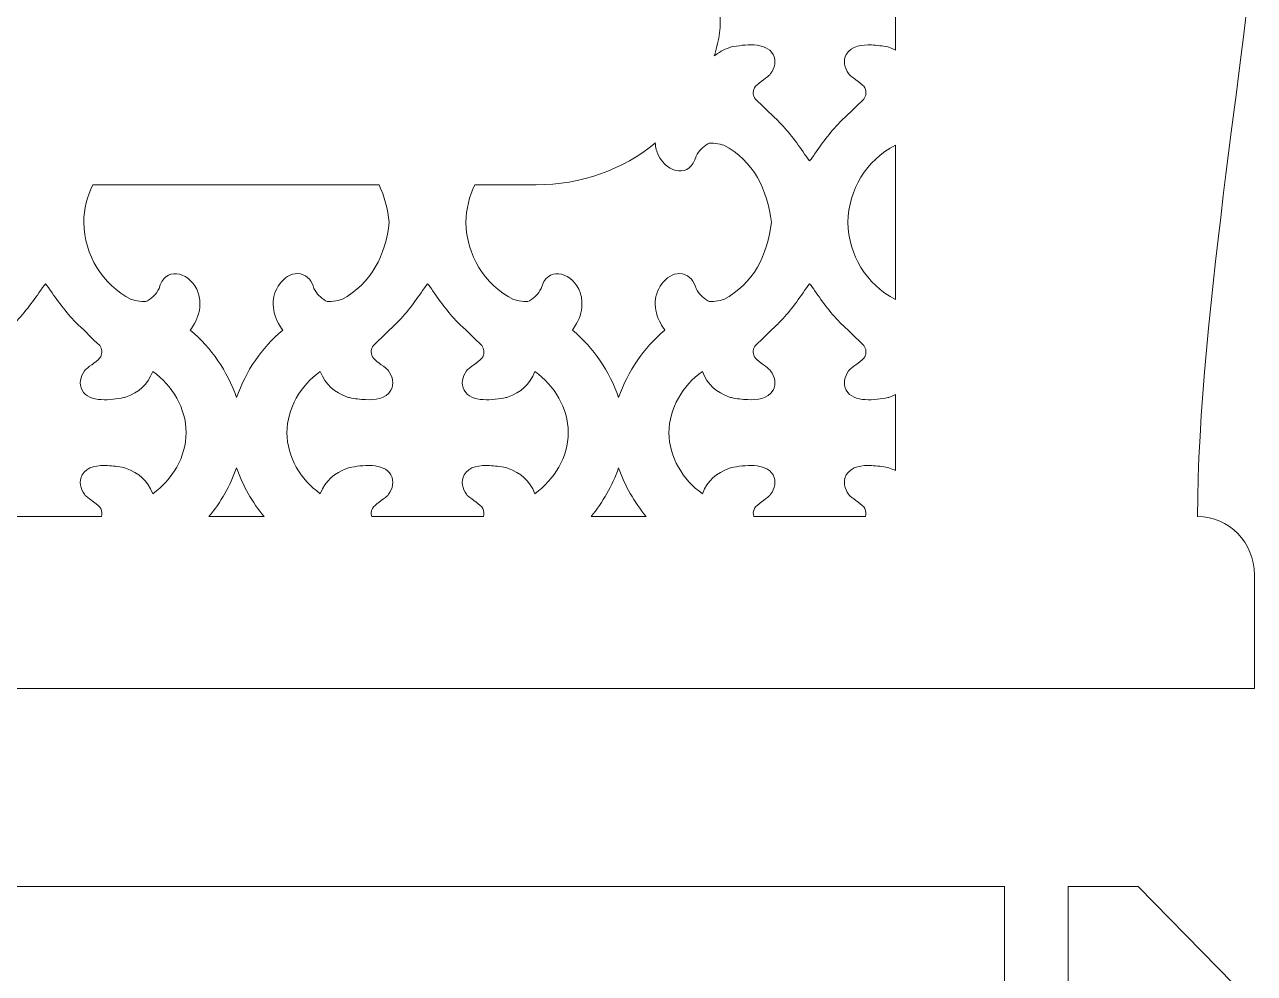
# Model space of a CAD drawing. Header units: centimetres. Extents: x -44 to 44, y -59 to 59.
# Drawn here: x -25.96 to -14.37, y -5.23 to 3.71 of the extents above; entities that cross this region are included whole.
import ezdxf

# ---------------------------------------------------------------- set-up
doc = ezdxf.new("R2010")
doc.units = ezdxf.units.CM
doc.header["$MEASUREMENT"] = 0
doc.layers.add('layer 1', color=7, linetype='Continuous')

msp = doc.modelspace()

# ---------------------------------------------------------------- linework, layer by layer
at = {"layer": 'layer 1', "color": 250, "lineweight": 9}
for points, knots in [([(-16.07741, -2.53976), (-16.07741, -2.53976), (-15.43116, -2.54016), (-15.43116, -2.54016), (-15.43116, -2.54016), (-15.43116, -2.54016), (-14.90263, -2.54016), (-14.90263, -2.54016), (-14.90263, -2.54016), (-14.90263, -2.54016), (-14.36691, -2.54016), (-14.36691, -2.54016), (-14.36691, -2.54016), (-14.36691, -2.54016), (-14.36691, -1.46874), (-14.36691, -1.46874), (-14.36691, -1.46874), (-14.36691, -1.16604), (-14.60676, -0.92066), (-14.90263, -0.92066), (-14.90263, -0.92066), (-14.90263, 0.97356), (-14.36691, 3.91299), (-14.36691, 4.70419), (-14.36691, 4.70419), (-14.36691, 4.70419), (-14.36691, 6.28689), (-14.36691, 6.28689), (-14.36691, 6.28689), (-14.36691, 7.07809), (-14.90263, 10.01751), (-14.90263, 11.91174), (-14.90263, 11.91174), (-14.60676, 11.91174), (-14.36691, 12.15711), (-14.36691, 12.45981), (-14.36691, 12.45981), (-14.36691, 12.45981), (-14.36691, 13.53124), (-14.36691, 13.53124), (-14.36691, 13.53124), (-14.36691, 13.53124), (-15.41638, 14.60269), (-15.41638, 14.60269), (-15.41638, 14.60269), (-15.41638, 14.60269), (-16.07741, 14.60269), (-16.07741, 14.60269), (-16.07741, 14.60269), (-16.07741, 14.60269), (-16.07741, 6.41696), (-16.07741, 6.41696), (-16.07741, 6.41696), (-16.07741, 6.41696), (-16.67741, 6.41696), (-16.67741, 6.41696), (-16.67741, 6.41696), (-16.67741, 6.41696), (-16.67741, 14.60269), (-16.67741, 14.60269), (-16.67741, 14.60269), (-16.67741, 14.60269), (-42.04883, 14.60269), (-42.04883, 14.60269), (-42.04883, 14.60269), (-42.04883, 14.60269), (-42.04883, 6.41696), (-42.04883, 6.41696), (-42.04883, 6.41696), (-42.04883, 6.41696), (-42.64883, 6.41696), (-42.64883, 6.41696), (-42.64883, 6.41696), (-42.64883, 6.41696), (-42.64883, 14.60269), (-42.64883, 14.60269), (-42.64883, 14.60269), (-42.64883, 14.60269), (-43.30986, 14.60269), (-43.30986, 14.60269), (-43.30986, 14.60269), (-43.30986, 14.60269), (-44.35933, 13.53124), (-44.35933, 13.53124), (-44.35933, 13.53124), (-44.35933, 13.53124), (-44.35933, 12.45981), (-44.35933, 12.45981), (-44.35933, 12.45981), (-44.35933, 12.15711), (-44.11948, 11.91174), (-43.82361, 11.91174), (-43.82361, 11.91174), (-43.82361, 10.01751), (-44.35933, 7.07809), (-44.35933, 6.28689), (-44.35933, 6.28689), (-44.35933, 6.28689), (-44.35933, 4.70419), (-44.35933, 4.70419), (-44.35933, 4.70419), (-44.35933, 3.91299), (-43.82361, 0.97356), (-43.82361, -0.92066), (-43.82361, -0.92066), (-44.11948, -0.92066), (-44.35933, -1.16604), (-44.35933, -1.46874), (-44.35933, -1.46874), (-44.35933, -1.46874), (-44.35933, -2.54016), (-44.35933, -2.54016), (-44.35933, -2.54016), (-44.35933, -2.54016), (-43.82361, -2.54016), (-43.82361, -2.54016), (-43.82361, -2.54016), (-43.82361, -2.54016), (-43.29508, -2.54016), (-43.29508, -2.54016), (-43.29508, -2.54016), (-43.29508, -2.54016), (-42.64883, -2.53976), (-42.64883, -2.53976), (-42.64883, -2.53976), (-42.64883, -2.53976), (-16.07741, -2.53976), (-16.07741, -2.53976)], [0, 0, 0, 0, 0.03030303, 0.03030303, 0.03030303, 0.03030303, 0.06060606, 0.06060606, 0.06060606, 0.06060606, 0.09090909, 0.09090909, 0.09090909, 0.09090909, 0.12121212, 0.12121212, 0.12121212, 0.12121212, 0.15151515, 0.15151515, 0.15151515, 0.15151515, 0.18181818, 0.18181818, 0.18181818, 0.18181818, 0.21212121, 0.21212121, 0.21212121, 0.21212121, 0.24242424, 0.24242424, 0.24242424, 0.24242424, 0.27272727, 0.27272727, 0.27272727, 0.27272727, 0.3030303, 0.3030303, 0.3030303, 0.3030303, 0.33333333, 0.33333333, 0.33333333, 0.33333333, 0.36363636, 0.36363636, 0.36363636, 0.36363636, 0.39393939, 0.39393939, 0.39393939, 0.39393939, 0.42424242, 0.42424242, 0.42424242, 0.42424242, 0.45454545, 0.45454545, 0.45454545, 0.45454545, 0.48484848, 0.48484848, 0.48484848, 0.48484848, 0.51515152, 0.51515152, 0.51515152, 0.51515152, 0.54545455, 0.54545455, 0.54545455, 0.54545455, 0.57575758, 0.57575758, 0.57575758, 0.57575758, 0.60606061, 0.60606061, 0.60606061, 0.60606061, 0.63636364, 0.63636364, 0.63636364, 0.63636364, 0.66666667, 0.66666667, 0.66666667, 0.66666667, 0.6969697, 0.6969697, 0.6969697, 0.6969697, 0.72727273, 0.72727273, 0.72727273, 0.72727273, 0.75757576, 0.75757576, 0.75757576, 0.75757576, 0.78787879, 0.78787879, 0.78787879, 0.78787879, 0.81818182, 0.81818182, 0.81818182, 0.81818182, 0.84848485, 0.84848485, 0.84848485, 0.84848485, 0.87878788, 0.87878788, 0.87878788, 0.87878788, 0.90909091, 0.90909091, 0.90909091, 0.90909091, 0.93939394, 0.93939394, 0.93939394, 0.93939394, 1, 1, 1, 1]), ([(-19.56936, 4.40713), (-19.52049, 4.28119), (-19.43942, 4.21485), (-19.31353, 4.16758), (-19.31353, 4.16758), (-19.31353, 4.16758), (-19.30504, 4.16441), (-19.30504, 4.16441), (-19.30504, 4.16441), (-19.30504, 4.16441), (-19.29615, 4.16267), (-19.29615, 4.16267), (-19.29615, 4.16267), (-19.24633, 4.15307), (-19.19366, 4.1463), (-19.14306, 4.14399), (-19.14306, 4.14399), (-19.05791, 4.14011), (-18.95091, 4.14819), (-18.9045, 4.23236), (-18.9045, 4.23236), (-18.87064, 4.29379), (-18.88899, 4.35992), (-18.92659, 4.41416), (-18.92659, 4.41416), (-18.92659, 4.41416), (-18.93354, 4.42419), (-18.93354, 4.42419), (-18.93354, 4.42419), (-18.93354, 4.42419), (-18.94256, 4.43239), (-18.94256, 4.43239), (-18.94256, 4.43239), (-18.97614, 4.46293), (-19.05941, 4.51059), (-19.07964, 4.54802), (-19.07964, 4.54802), (-19.09646, 4.58837), (-19.09367, 4.61974), (-19.07004, 4.65506), (-19.07004, 4.65506), (-19.00069, 4.71752), (-18.93784, 4.78575), (-18.86801, 4.84755), (-18.86801, 4.84755), (-18.86801, 4.84755), (-18.86561, 4.84967), (-18.86561, 4.84967), (-18.86561, 4.84967), (-18.86561, 4.84967), (-18.86334, 4.85194), (-18.86334, 4.85194), (-18.86334, 4.85194), (-18.76442, 4.95064), (-18.68524, 5.05704), (-18.60636, 5.17164), (-18.60636, 5.17164), (-18.59796, 5.18381), (-18.57679, 5.2149), (-18.55922, 5.2356), (-18.55922, 5.2356), (-18.54167, 5.2149), (-18.5205, 5.18383), (-18.51212, 5.17164), (-18.51212, 5.17164), (-18.43322, 5.05704), (-18.35402, 4.95064), (-18.25513, 4.85194), (-18.25513, 4.85194), (-18.25513, 4.85194), (-18.25286, 4.84967), (-18.25286, 4.84967), (-18.25286, 4.84967), (-18.25286, 4.84967), (-18.25044, 4.84753), (-18.25044, 4.84753), (-18.25044, 4.84753), (-18.1806, 4.78575), (-18.11777, 4.71752), (-18.04843, 4.65508), (-18.04843, 4.65508), (-18.02481, 4.61976), (-18.02199, 4.58837), (-18.03881, 4.54802), (-18.03881, 4.54802), (-18.05904, 4.51061), (-18.14233, 4.46293), (-18.17591, 4.43241), (-18.17591, 4.43241), (-18.17591, 4.43241), (-18.18495, 4.42421), (-18.18495, 4.42421), (-18.18495, 4.42421), (-18.18495, 4.42421), (-18.19189, 4.41416), (-18.19189, 4.41416), (-18.19189, 4.41416), (-18.2295, 4.35992), (-18.24784, 4.29379), (-18.21399, 4.23238), (-18.21399, 4.23238), (-18.14719, 4.1112), (-17.93616, 4.14071), (-17.82231, 4.16269), (-17.82231, 4.16269), (-17.82231, 4.16269), (-17.81342, 4.16441), (-17.81342, 4.16441), (-17.81342, 4.16441), (-17.81342, 4.16441), (-17.80496, 4.16758), (-17.80496, 4.16758), (-17.80496, 4.16758), (-17.78516, 4.17501), (-17.76647, 4.18292), (-17.74884, 4.19145), (-17.74884, 4.19145), (-17.74884, 4.19145), (-17.74884, 3.47499), (-17.74884, 3.47499), (-17.74884, 3.47499), (-17.76647, 3.48351), (-17.78514, 3.49142), (-17.80494, 3.49886), (-17.80494, 3.49886), (-17.80494, 3.49886), (-17.81344, 3.50205), (-17.81344, 3.50205), (-17.81344, 3.50205), (-17.81344, 3.50205), (-17.82236, 3.50376), (-17.82236, 3.50376), (-17.82236, 3.50376), (-17.87218, 3.51334), (-17.92483, 3.52014), (-17.97542, 3.52243), (-17.97542, 3.52243), (-18.06058, 3.52631), (-18.16759, 3.51823), (-18.21399, 3.43404), (-18.21399, 3.43404), (-18.24784, 3.37262), (-18.2295, 3.30649), (-18.19189, 3.25226), (-18.19189, 3.25226), (-18.19189, 3.25226), (-18.18495, 3.24221), (-18.18495, 3.24221), (-18.18495, 3.24221), (-18.18495, 3.24221), (-18.17591, 3.234), (-18.17591, 3.234), (-18.17591, 3.234), (-18.14231, 3.20346), (-18.05904, 3.15585), (-18.03883, 3.11841), (-18.03883, 3.11841), (-18.02199, 3.07806), (-18.02479, 3.04665), (-18.04843, 3.01134), (-18.04843, 3.01134), (-18.11777, 2.94889), (-18.1806, 2.88066), (-18.25044, 2.81889), (-18.25044, 2.81889), (-18.25044, 2.81889), (-18.25286, 2.81674), (-18.25286, 2.81674), (-18.25286, 2.81674), (-18.25286, 2.81674), (-18.25513, 2.81447), (-18.25513, 2.81447), (-18.25513, 2.81447), (-18.35402, 2.71577), (-18.43322, 2.60938), (-18.51212, 2.49478), (-18.51212, 2.49478), (-18.5205, 2.48259), (-18.54167, 2.45151), (-18.55922, 2.43081), (-18.55922, 2.43081), (-18.57679, 2.45151), (-18.59796, 2.48261), (-18.60636, 2.49478), (-18.60636, 2.49478), (-18.68526, 2.60938), (-18.76442, 2.71577), (-18.86334, 2.81447), (-18.86334, 2.81447), (-18.86334, 2.81447), (-18.86561, 2.81674), (-18.86561, 2.81674), (-18.86561, 2.81674), (-18.86561, 2.81674), (-18.86801, 2.81886), (-18.86801, 2.81886), (-18.86801, 2.81886), (-18.93784, 2.88066), (-19.00069, 2.94889), (-19.07004, 3.01136), (-19.07004, 3.01136), (-19.09367, 3.04667), (-19.09646, 3.07804), (-19.07961, 3.11841), (-19.07961, 3.11841), (-19.05941, 3.15585), (-18.97616, 3.20346), (-18.94258, 3.234), (-18.94258, 3.234), (-18.94258, 3.234), (-18.93354, 3.24221), (-18.93354, 3.24221), (-18.93354, 3.24221), (-18.93354, 3.24221), (-18.92659, 3.25226), (-18.92659, 3.25226), (-18.92659, 3.25226), (-18.88899, 3.30649), (-18.87064, 3.37262), (-18.9045, 3.43406), (-18.9045, 3.43406), (-18.97131, 3.55526), (-19.18226, 3.52564), (-19.29609, 3.50376), (-19.29609, 3.50376), (-19.29609, 3.50376), (-19.30502, 3.50205), (-19.30502, 3.50205), (-19.30502, 3.50205), (-19.30502, 3.50205), (-19.31355, 3.49886), (-19.31355, 3.49886), (-19.31355, 3.49886), (-19.37074, 3.47736), (-19.41872, 3.45193), (-19.45858, 3.41878), (-19.45858, 3.41878), (-19.45858, 3.41878), (-19.45408, 3.43254), (-19.45408, 3.43254), (-19.45408, 3.43254), (-19.36701, 3.70684), (-19.3872, 3.97303), (-19.51464, 4.23107), (-19.51464, 4.23107), (-19.53236, 4.26696), (-19.55177, 4.3047), (-19.56936, 4.34267), (-19.56936, 4.34267), (-19.56936, 4.34267), (-19.56936, 4.40713), (-19.56936, 4.40713)], [0, 0, 0, 0, 0.015625, 0.015625, 0.015625, 0.015625, 0.03125, 0.03125, 0.03125, 0.03125, 0.046875, 0.046875, 0.046875, 0.046875, 0.0625, 0.0625, 0.0625, 0.0625, 0.078125, 0.078125, 0.078125, 0.078125, 0.09375, 0.09375, 0.09375, 0.09375, 0.109375, 0.109375, 0.109375, 0.109375, 0.125, 0.125, 0.125, 0.125, 0.140625, 0.140625, 0.140625, 0.140625, 0.15625, 0.15625, 0.15625, 0.15625, 0.171875, 0.171875, 0.171875, 0.171875, 0.1875, 0.1875, 0.1875, 0.1875, 0.203125, 0.203125, 0.203125, 0.203125, 0.21875, 0.21875, 0.21875, 0.21875, 0.234375, 0.234375, 0.234375, 0.234375, 0.25, 0.25, 0.25, 0.25, 0.265625, 0.265625, 0.265625, 0.265625, 0.28125, 0.28125, 0.28125, 0.28125, 0.296875, 0.296875, 0.296875, 0.296875, 0.3125, 0.3125, 0.3125, 0.3125, 0.328125, 0.328125, 0.328125, 0.328125, 0.34375, 0.34375, 0.34375, 0.34375, 0.359375, 0.359375, 0.359375, 0.359375, 0.375, 0.375, 0.375, 0.375, 0.390625, 0.390625, 0.390625, 0.390625, 0.40625, 0.40625, 0.40625, 0.40625, 0.421875, 0.421875, 0.421875, 0.421875, 0.4375, 0.4375, 0.4375, 0.4375, 0.453125, 0.453125, 0.453125, 0.453125, 0.46875, 0.46875, 0.46875, 0.46875, 0.484375, 0.484375, 0.484375, 0.484375, 0.5, 0.5, 0.5, 0.5, 0.515625, 0.515625, 0.515625, 0.515625, 0.53125, 0.53125, 0.53125, 0.53125, 0.546875, 0.546875, 0.546875, 0.546875, 0.5625, 0.5625, 0.5625, 0.5625, 0.578125, 0.578125, 0.578125, 0.578125, 0.59375, 0.59375, 0.59375, 0.59375, 0.609375, 0.609375, 0.609375, 0.609375, 0.625, 0.625, 0.625, 0.625, 0.640625, 0.640625, 0.640625, 0.640625, 0.65625, 0.65625, 0.65625, 0.65625, 0.671875, 0.671875, 0.671875, 0.671875, 0.6875, 0.6875, 0.6875, 0.6875, 0.703125, 0.703125, 0.703125, 0.703125, 0.71875, 0.71875, 0.71875, 0.71875, 0.734375, 0.734375, 0.734375, 0.734375, 0.75, 0.75, 0.75, 0.75, 0.765625, 0.765625, 0.765625, 0.765625, 0.78125, 0.78125, 0.78125, 0.78125, 0.796875, 0.796875, 0.796875, 0.796875, 0.8125, 0.8125, 0.8125, 0.8125, 0.828125, 0.828125, 0.828125, 0.828125, 0.84375, 0.84375, 0.84375, 0.84375, 0.859375, 0.859375, 0.859375, 0.859375, 0.875, 0.875, 0.875, 0.875, 0.890625, 0.890625, 0.890625, 0.890625, 0.90625, 0.90625, 0.90625, 0.90625, 0.921875, 0.921875, 0.921875, 0.921875, 0.9375, 0.9375, 0.9375, 0.9375, 0.953125, 0.953125, 0.953125, 0.953125, 0.96875, 0.96875, 0.96875, 0.96875, 1, 1, 1, 1]), ([(-20.01347, 2.60004), (-20.3202, 2.34831), (-20.71219, 2.20444), (-21.13772, 2.20526), (-21.13772, 2.20526), (-21.33026, 2.20564), (-21.52279, 2.20581), (-21.71533, 2.20586), (-21.71533, 2.20586), (-21.76729, 2.09811), (-21.79644, 1.97801), (-21.80031, 1.85158), (-21.80031, 1.85158), (-21.79082, 1.54144), (-21.62925, 1.26913), (-21.35169, 1.125), (-21.35169, 1.125), (-21.31348, 1.11459), (-21.23484, 1.09697), (-21.1995, 1.11071), (-21.1995, 1.11071), (-21.14927, 1.15029), (-21.11882, 1.17051), (-21.08991, 1.22786), (-21.08991, 1.22786), (-21.03829, 1.43488), (-20.82109, 1.39564), (-20.73559, 1.22055), (-20.73559, 1.22055), (-20.71802, 1.18453), (-20.70679, 1.14459), (-20.70598, 1.10436), (-20.70598, 1.10436), (-20.70131, 1.03005), (-20.72087, 0.96193), (-20.75646, 0.89709), (-20.75646, 0.89709), (-20.76731, 0.87737), (-20.78218, 0.85665), (-20.79544, 0.83659), (-20.79544, 0.83659), (-20.59198, 0.66568), (-20.44909, 0.44927), (-20.35986, 0.20211), (-20.35986, 0.20211), (-20.27066, 0.44925), (-20.12779, 0.66566), (-19.92433, 0.83657), (-19.92433, 0.83657), (-19.93768, 0.8568), (-19.95249, 0.87744), (-19.96329, 0.89709), (-19.96329, 0.89709), (-19.9989, 0.96195), (-20.01846, 1.03009), (-20.01377, 1.10447), (-20.01377, 1.10447), (-20.01096, 1.22946), (-19.89611, 1.39292), (-19.75817, 1.36539), (-19.75817, 1.36539), (-19.68705, 1.35118), (-19.64679, 1.29362), (-19.62994, 1.22805), (-19.62994, 1.22805), (-19.60099, 1.17056), (-19.57054, 1.15033), (-19.52025, 1.11071), (-19.52025, 1.11071), (-19.48494, 1.09697), (-19.40627, 1.11459), (-19.36809, 1.125), (-19.36809, 1.125), (-19.08615, 1.27166), (-18.95629, 1.54676), (-18.9201, 1.85158), (-18.9201, 1.85158), (-18.95629, 2.1564), (-19.08615, 2.4315), (-19.36809, 2.57816), (-19.36809, 2.57816), (-19.40627, 2.58857), (-19.48494, 2.60619), (-19.52027, 2.59249), (-19.52027, 2.59249), (-19.57046, 2.55289), (-19.60093, 2.53264), (-19.62984, 2.47532), (-19.62984, 2.47532), (-19.68148, 2.26828), (-19.8987, 2.30751), (-19.98418, 2.48263), (-19.98418, 2.48263), (-20.00175, 2.51865), (-20.01298, 2.55857), (-20.01377, 2.59879), (-20.01377, 2.59879), (-20.01377, 2.59879), (-20.01381, 2.59976), (-20.01381, 2.59976), (-20.01381, 2.59976), (-20.01381, 2.59976), (-20.01347, 2.60004), (-20.01347, 2.60004)], [0, 0, 0, 0, 0.03703704, 0.03703704, 0.03703704, 0.03703704, 0.07407407, 0.07407407, 0.07407407, 0.07407407, 0.11111111, 0.11111111, 0.11111111, 0.11111111, 0.14814815, 0.14814815, 0.14814815, 0.14814815, 0.18518519, 0.18518519, 0.18518519, 0.18518519, 0.22222222, 0.22222222, 0.22222222, 0.22222222, 0.25925926, 0.25925926, 0.25925926, 0.25925926, 0.2962963, 0.2962963, 0.2962963, 0.2962963, 0.33333333, 0.33333333, 0.33333333, 0.33333333, 0.37037037, 0.37037037, 0.37037037, 0.37037037, 0.40740741, 0.40740741, 0.40740741, 0.40740741, 0.44444444, 0.44444444, 0.44444444, 0.44444444, 0.48148148, 0.48148148, 0.48148148, 0.48148148, 0.51851852, 0.51851852, 0.51851852, 0.51851852, 0.55555556, 0.55555556, 0.55555556, 0.55555556, 0.59259259, 0.59259259, 0.59259259, 0.59259259, 0.62962963, 0.62962963, 0.62962963, 0.62962963, 0.66666667, 0.66666667, 0.66666667, 0.66666667, 0.7037037, 0.7037037, 0.7037037, 0.7037037, 0.74074074, 0.74074074, 0.74074074, 0.74074074, 0.77777778, 0.77777778, 0.77777778, 0.77777778, 0.81481481, 0.81481481, 0.81481481, 0.81481481, 0.85185185, 0.85185185, 0.85185185, 0.85185185, 0.88888889, 0.88888889, 0.88888889, 0.88888889, 0.92592593, 0.92592593, 0.92592593, 0.92592593, 1, 1, 1, 1]), ([(-17.74884, 1.12459), (-17.74884, 1.12459), (-17.74884, 2.57856), (-17.74884, 2.57856), (-17.74884, 2.57856), (-17.74884, 2.57856), (-17.75038, 2.57816), (-17.75038, 2.57816), (-17.75038, 2.57816), (-18.02796, 2.43403), (-18.18951, 2.16171), (-18.19903, 1.85158), (-18.19903, 1.85158), (-18.18951, 1.54144), (-18.02796, 1.26913), (-17.75038, 1.125), (-17.75038, 1.125), (-17.75038, 1.125), (-17.74884, 1.12459), (-17.74884, 1.12459)], [0, 0, 0, 0, 0.16666667, 0.16666667, 0.16666667, 0.16666667, 0.33333333, 0.33333333, 0.33333333, 0.33333333, 0.5, 0.5, 0.5, 0.5, 0.66666667, 0.66666667, 0.66666667, 0.66666667, 1, 1, 1, 1]), ([(-22.61758, 2.20554), (-22.83879, 2.20541), (-23.05997, 2.20526), (-23.28141, 2.20526), (-23.28141, 2.20526), (-23.95989, 2.20526), (-24.63836, 2.20652), (-25.31683, 2.20545), (-25.31683, 2.20545), (-25.36866, 2.09784), (-25.39776, 1.97784), (-25.40162, 1.85158), (-25.40162, 1.85158), (-25.39213, 1.54144), (-25.23056, 1.26913), (-24.95299, 1.125), (-24.95299, 1.125), (-24.91479, 1.11459), (-24.83614, 1.09697), (-24.80079, 1.11071), (-24.80079, 1.11071), (-24.75056, 1.15031), (-24.72013, 1.17051), (-24.69122, 1.22786), (-24.69122, 1.22786), (-24.63958, 1.43488), (-24.42238, 1.39562), (-24.33688, 1.22055), (-24.33688, 1.22055), (-24.31931, 1.18453), (-24.30808, 1.14459), (-24.30726, 1.10436), (-24.30726, 1.10436), (-24.30261, 1.03003), (-24.32218, 0.96193), (-24.35779, 0.89709), (-24.35779, 0.89709), (-24.36861, 0.87737), (-24.38349, 0.85667), (-24.39675, 0.83661), (-24.39675, 0.83661), (-24.19329, 0.66568), (-24.0504, 0.44927), (-23.96117, 0.20211), (-23.96117, 0.20211), (-23.87196, 0.44925), (-23.7291, 0.66566), (-23.52566, 0.83655), (-23.52566, 0.83655), (-23.53899, 0.85678), (-23.55379, 0.87741), (-23.56459, 0.89711), (-23.56459, 0.89711), (-23.60021, 0.96197), (-23.61977, 1.03011), (-23.61508, 1.10447), (-23.61508, 1.10447), (-23.61225, 1.22946), (-23.49741, 1.3929), (-23.35948, 1.36539), (-23.35948, 1.36539), (-23.28836, 1.35118), (-23.24809, 1.29362), (-23.23125, 1.22805), (-23.23125, 1.22805), (-23.2023, 1.17056), (-23.17183, 1.15033), (-23.12154, 1.11071), (-23.12154, 1.11071), (-23.08622, 1.09697), (-23.00758, 1.11459), (-22.96939, 1.125), (-22.96939, 1.125), (-22.68744, 1.27166), (-22.5576, 1.54676), (-22.52141, 1.85158), (-22.52141, 1.85158), (-22.53628, 1.97687), (-22.56701, 2.09715), (-22.61758, 2.20554)], [0, 0, 0, 0, 0.04761905, 0.04761905, 0.04761905, 0.04761905, 0.0952381, 0.0952381, 0.0952381, 0.0952381, 0.14285714, 0.14285714, 0.14285714, 0.14285714, 0.19047619, 0.19047619, 0.19047619, 0.19047619, 0.23809524, 0.23809524, 0.23809524, 0.23809524, 0.28571429, 0.28571429, 0.28571429, 0.28571429, 0.33333333, 0.33333333, 0.33333333, 0.33333333, 0.38095238, 0.38095238, 0.38095238, 0.38095238, 0.42857143, 0.42857143, 0.42857143, 0.42857143, 0.47619048, 0.47619048, 0.47619048, 0.47619048, 0.52380952, 0.52380952, 0.52380952, 0.52380952, 0.57142857, 0.57142857, 0.57142857, 0.57142857, 0.61904762, 0.61904762, 0.61904762, 0.61904762, 0.66666667, 0.66666667, 0.66666667, 0.66666667, 0.71428571, 0.71428571, 0.71428571, 0.71428571, 0.76190476, 0.76190476, 0.76190476, 0.76190476, 0.80952381, 0.80952381, 0.80952381, 0.80952381, 0.85714286, 0.85714286, 0.85714286, 0.85714286, 0.9047619, 0.9047619, 0.9047619, 0.9047619, 1, 1, 1, 1]), ([(-26.28836, -0.92066), (-26.28836, -0.92066), (-25.23529, -0.92066), (-25.23529, -0.92066), (-25.23529, -0.92066), (-25.22749, -0.89683), (-25.22966, -0.87302), (-25.2414, -0.84484), (-25.2414, -0.84484), (-25.26167, -0.80739), (-25.34488, -0.75981), (-25.37848, -0.72928), (-25.37848, -0.72928), (-25.37848, -0.72928), (-25.38752, -0.72105), (-25.38752, -0.72105), (-25.38752, -0.72105), (-25.38752, -0.72105), (-25.39449, -0.711), (-25.39449, -0.711), (-25.39449, -0.711), (-25.43209, -0.65676), (-25.45044, -0.59064), (-25.41658, -0.52922), (-25.41658, -0.52922), (-25.37019, -0.44503), (-25.26317, -0.43695), (-25.17801, -0.44083), (-25.17801, -0.44083), (-25.12742, -0.44312), (-25.07477, -0.44991), (-25.02495, -0.45949), (-25.02495, -0.45949), (-25.02495, -0.45949), (-25.01604, -0.46121), (-25.01604, -0.46121), (-25.01604, -0.46121), (-25.01604, -0.46121), (-25.00753, -0.4644), (-25.00753, -0.4644), (-25.00753, -0.4644), (-24.88108, -0.51189), (-24.79982, -0.57859), (-24.75103, -0.70564), (-24.75103, -0.70564), (-24.5649, -0.5724), (-24.43794, -0.36231), (-24.43569, -0.12902), (-24.43569, -0.12902), (-24.43794, 0.10243), (-24.56488, 0.31234), (-24.75103, 0.44554), (-24.75103, 0.44554), (-24.79984, 0.31851), (-24.8811, 0.25179), (-25.00755, 0.20432), (-25.00755, 0.20432), (-25.00755, 0.20432), (-25.01608, 0.20113), (-25.01608, 0.20113), (-25.01608, 0.20113), (-25.01608, 0.20113), (-25.02501, 0.19941), (-25.02501, 0.19941), (-25.02501, 0.19941), (-25.13886, 0.17756), (-25.34976, 0.1479), (-25.41658, 0.26914), (-25.41658, 0.26914), (-25.45044, 0.33056), (-25.43209, 0.39669), (-25.39449, 0.45092), (-25.39449, 0.45092), (-25.39449, 0.45092), (-25.38752, 0.46097), (-25.38752, 0.46097), (-25.38752, 0.46097), (-25.38752, 0.46097), (-25.37848, 0.4692), (-25.37848, 0.4692), (-25.37848, 0.4692), (-25.34488, 0.49974), (-25.26167, 0.54731), (-25.2414, 0.58476), (-25.2414, 0.58476), (-25.2246, 0.62509), (-25.22739, 0.65649), (-25.25104, 0.6918), (-25.25104, 0.6918), (-25.32036, 0.75426), (-25.38326, 0.82251), (-25.45307, 0.88431), (-25.45307, 0.88431), (-25.45307, 0.88431), (-25.45547, 0.88644), (-25.45547, 0.88644), (-25.45547, 0.88644), (-25.45547, 0.88644), (-25.45774, 0.88871), (-25.45774, 0.88871), (-25.45774, 0.88871), (-25.55664, 0.98741), (-25.63584, 1.09378), (-25.71471, 1.20838), (-25.71471, 1.20838), (-25.72309, 1.22057), (-25.74424, 1.25162), (-25.76181, 1.27236), (-25.76181, 1.27236), (-25.77939, 1.25162), (-25.80056, 1.22055), (-25.80896, 1.20836), (-25.80896, 1.20836), (-25.88786, 1.09378), (-25.96701, 0.98741), (-26.06591, 0.88871), (-26.06591, 0.88871), (-26.06591, 0.88871), (-26.06818, 0.88644), (-26.06818, 0.88644), (-26.06818, 0.88644), (-26.06818, 0.88644), (-26.07058, 0.88431), (-26.07058, 0.88431), (-26.07058, 0.88431), (-26.14039, 0.82251), (-26.20329, 0.75426), (-26.27261, 0.6918), (-26.27261, 0.6918), (-26.29626, 0.65649), (-26.29907, 0.62509), (-26.28225, 0.58476), (-26.28225, 0.58476), (-26.26202, 0.54733), (-26.17877, 0.49971), (-26.14517, 0.4692), (-26.14517, 0.4692), (-26.14517, 0.4692), (-26.13613, 0.46097), (-26.13613, 0.46097), (-26.13613, 0.46097), (-26.13613, 0.46097), (-26.12916, 0.45092), (-26.12916, 0.45092), (-26.12916, 0.45092), (-26.09156, 0.39669), (-26.07321, 0.33056), (-26.10707, 0.26914), (-26.10707, 0.26914), (-26.15346, 0.18495), (-26.26048, 0.17689), (-26.34564, 0.18075), (-26.34564, 0.18075), (-26.39625, 0.18306), (-26.44879, 0.18984), (-26.49864, 0.19941), (-26.49864, 0.19941), (-26.49864, 0.19941), (-26.50757, 0.20113), (-26.50757, 0.20113), (-26.50757, 0.20113), (-26.50757, 0.20113), (-26.5161, 0.20432), (-26.5161, 0.20432), (-26.5161, 0.20432), (-26.64257, 0.25179), (-26.72381, 0.31851), (-26.77262, 0.44556), (-26.77262, 0.44556), (-26.95877, 0.31232), (-27.08571, 0.10221), (-27.08796, -0.13108), (-27.08796, -0.13108), (-27.08571, -0.36251), (-26.95875, -0.57242), (-26.77262, -0.70564), (-26.77262, -0.70564), (-26.72381, -0.57861), (-26.64257, -0.51189), (-26.51612, -0.4644), (-26.51612, -0.4644), (-26.51612, -0.4644), (-26.50761, -0.46121), (-26.50761, -0.46121), (-26.50761, -0.46121), (-26.50761, -0.46121), (-26.4987, -0.45949), (-26.4987, -0.45949), (-26.4987, -0.45949), (-26.38487, -0.43759), (-26.17389, -0.408), (-26.10707, -0.52922), (-26.10707, -0.52922), (-26.07321, -0.59064), (-26.09156, -0.65676), (-26.12916, -0.711), (-26.12916, -0.711), (-26.12916, -0.711), (-26.13613, -0.72105), (-26.13613, -0.72105), (-26.13613, -0.72105), (-26.13613, -0.72105), (-26.14517, -0.72928), (-26.14517, -0.72928), (-26.14517, -0.72928), (-26.17877, -0.75979), (-26.26202, -0.80741), (-26.28225, -0.84484), (-26.28225, -0.84484), (-26.29399, -0.87302), (-26.29618, -0.89683), (-26.28836, -0.92066)], [0, 0, 0, 0, 0.01851852, 0.01851852, 0.01851852, 0.01851852, 0.03703704, 0.03703704, 0.03703704, 0.03703704, 0.05555556, 0.05555556, 0.05555556, 0.05555556, 0.07407407, 0.07407407, 0.07407407, 0.07407407, 0.09259259, 0.09259259, 0.09259259, 0.09259259, 0.11111111, 0.11111111, 0.11111111, 0.11111111, 0.12962963, 0.12962963, 0.12962963, 0.12962963, 0.14814815, 0.14814815, 0.14814815, 0.14814815, 0.16666667, 0.16666667, 0.16666667, 0.16666667, 0.18518519, 0.18518519, 0.18518519, 0.18518519, 0.2037037, 0.2037037, 0.2037037, 0.2037037, 0.22222222, 0.22222222, 0.22222222, 0.22222222, 0.24074074, 0.24074074, 0.24074074, 0.24074074, 0.25925926, 0.25925926, 0.25925926, 0.25925926, 0.27777778, 0.27777778, 0.27777778, 0.27777778, 0.2962963, 0.2962963, 0.2962963, 0.2962963, 0.31481481, 0.31481481, 0.31481481, 0.31481481, 0.33333333, 0.33333333, 0.33333333, 0.33333333, 0.35185185, 0.35185185, 0.35185185, 0.35185185, 0.37037037, 0.37037037, 0.37037037, 0.37037037, 0.38888889, 0.38888889, 0.38888889, 0.38888889, 0.40740741, 0.40740741, 0.40740741, 0.40740741, 0.42592593, 0.42592593, 0.42592593, 0.42592593, 0.44444444, 0.44444444, 0.44444444, 0.44444444, 0.46296296, 0.46296296, 0.46296296, 0.46296296, 0.48148148, 0.48148148, 0.48148148, 0.48148148, 0.5, 0.5, 0.5, 0.5, 0.51851852, 0.51851852, 0.51851852, 0.51851852, 0.53703704, 0.53703704, 0.53703704, 0.53703704, 0.55555556, 0.55555556, 0.55555556, 0.55555556, 0.57407407, 0.57407407, 0.57407407, 0.57407407, 0.59259259, 0.59259259, 0.59259259, 0.59259259, 0.61111111, 0.61111111, 0.61111111, 0.61111111, 0.62962963, 0.62962963, 0.62962963, 0.62962963, 0.64814815, 0.64814815, 0.64814815, 0.64814815, 0.66666667, 0.66666667, 0.66666667, 0.66666667, 0.68518519, 0.68518519, 0.68518519, 0.68518519, 0.7037037, 0.7037037, 0.7037037, 0.7037037, 0.72222222, 0.72222222, 0.72222222, 0.72222222, 0.74074074, 0.74074074, 0.74074074, 0.74074074, 0.75925926, 0.75925926, 0.75925926, 0.75925926, 0.77777778, 0.77777778, 0.77777778, 0.77777778, 0.7962963, 0.7962963, 0.7962963, 0.7962963, 0.81481481, 0.81481481, 0.81481481, 0.81481481, 0.83333333, 0.83333333, 0.83333333, 0.83333333, 0.85185185, 0.85185185, 0.85185185, 0.85185185, 0.87037037, 0.87037037, 0.87037037, 0.87037037, 0.88888889, 0.88888889, 0.88888889, 0.88888889, 0.90740741, 0.90740741, 0.90740741, 0.90740741, 0.92592593, 0.92592593, 0.92592593, 0.92592593, 0.94444444, 0.94444444, 0.94444444, 0.94444444, 0.96296296, 0.96296296, 0.96296296, 0.96296296, 1, 1, 1, 1]), ([(-22.68705, -0.92066), (-22.68705, -0.92066), (-21.63399, -0.92066), (-21.63399, -0.92066), (-21.63399, -0.92066), (-21.62619, -0.89683), (-21.62837, -0.87302), (-21.64011, -0.84484), (-21.64011, -0.84484), (-21.66034, -0.80741), (-21.74359, -0.75979), (-21.77719, -0.72926), (-21.77719, -0.72926), (-21.77719, -0.72926), (-21.78624, -0.72105), (-21.78624, -0.72105), (-21.78624, -0.72105), (-21.78624, -0.72105), (-21.79318, -0.711), (-21.79318, -0.711), (-21.79318, -0.711), (-21.83079, -0.65676), (-21.84913, -0.59064), (-21.81527, -0.52922), (-21.81527, -0.52922), (-21.76888, -0.44503), (-21.66186, -0.43695), (-21.57671, -0.44083), (-21.57671, -0.44083), (-21.52611, -0.44314), (-21.47349, -0.44991), (-21.42366, -0.45949), (-21.42366, -0.45949), (-21.42366, -0.45949), (-21.41473, -0.46121), (-21.41473, -0.46121), (-21.41473, -0.46121), (-21.41473, -0.46121), (-21.40622, -0.4644), (-21.40622, -0.4644), (-21.40622, -0.4644), (-21.27977, -0.51189), (-21.19856, -0.57859), (-21.14972, -0.70564), (-21.14972, -0.70564), (-20.96361, -0.57238), (-20.83663, -0.36231), (-20.83438, -0.12902), (-20.83438, -0.12902), (-20.83663, 0.10241), (-20.96359, 0.31234), (-21.14972, 0.44554), (-21.14972, 0.44554), (-21.19856, 0.31851), (-21.27977, 0.25179), (-21.40624, 0.20432), (-21.40624, 0.20432), (-21.40624, 0.20432), (-21.41477, 0.20111), (-21.41477, 0.20111), (-21.41477, 0.20111), (-21.41477, 0.20111), (-21.42373, 0.19939), (-21.42373, 0.19939), (-21.42373, 0.19939), (-21.53756, 0.17758), (-21.74844, 0.14788), (-21.81527, 0.26914), (-21.81527, 0.26914), (-21.84913, 0.33056), (-21.83079, 0.39669), (-21.79318, 0.45092), (-21.79318, 0.45092), (-21.79318, 0.45092), (-21.78624, 0.46097), (-21.78624, 0.46097), (-21.78624, 0.46097), (-21.78624, 0.46097), (-21.77719, 0.46918), (-21.77719, 0.46918), (-21.77719, 0.46918), (-21.74359, 0.49971), (-21.66034, 0.54733), (-21.64011, 0.58476), (-21.64011, 0.58476), (-21.62329, 0.62509), (-21.62608, 0.65649), (-21.64974, 0.6918), (-21.64974, 0.6918), (-21.71906, 0.75426), (-21.78195, 0.82251), (-21.85176, 0.88431), (-21.85176, 0.88431), (-21.85176, 0.88431), (-21.85416, 0.88644), (-21.85416, 0.88644), (-21.85416, 0.88644), (-21.85416, 0.88644), (-21.85644, 0.88871), (-21.85644, 0.88871), (-21.85644, 0.88871), (-21.95533, 0.98741), (-22.03451, 1.09378), (-22.11339, 1.20838), (-22.11339, 1.20838), (-22.12179, 1.22055), (-22.14296, 1.25164), (-22.16053, 1.27236), (-22.16053, 1.27236), (-22.1781, 1.25164), (-22.19925, 1.22055), (-22.20763, 1.20838), (-22.20763, 1.20838), (-22.28651, 1.09378), (-22.36571, 0.98741), (-22.4646, 0.88871), (-22.4646, 0.88871), (-22.4646, 0.88871), (-22.46687, 0.88644), (-22.46687, 0.88644), (-22.46687, 0.88644), (-22.46687, 0.88644), (-22.46927, 0.88431), (-22.46927, 0.88431), (-22.46927, 0.88431), (-22.53909, 0.82251), (-22.602, 0.75429), (-22.67132, 0.69182), (-22.67132, 0.69182), (-22.69496, 0.65651), (-22.69776, 0.62509), (-22.68094, 0.58476), (-22.68094, 0.58476), (-22.66071, 0.54733), (-22.57746, 0.49971), (-22.54386, 0.4692), (-22.54386, 0.4692), (-22.54386, 0.4692), (-22.53482, 0.46097), (-22.53482, 0.46097), (-22.53482, 0.46097), (-22.53482, 0.46097), (-22.52786, 0.45092), (-22.52786, 0.45092), (-22.52786, 0.45092), (-22.49025, 0.39669), (-22.47191, 0.33056), (-22.50576, 0.26914), (-22.50576, 0.26914), (-22.55216, 0.18495), (-22.65917, 0.17689), (-22.74433, 0.18075), (-22.74433, 0.18075), (-22.79494, 0.18306), (-22.84749, 0.18984), (-22.89733, 0.19941), (-22.89733, 0.19941), (-22.89733, 0.19941), (-22.90626, 0.20113), (-22.90626, 0.20113), (-22.90626, 0.20113), (-22.90626, 0.20113), (-22.91479, 0.20432), (-22.91479, 0.20432), (-22.91479, 0.20432), (-23.04126, 0.25179), (-23.1225, 0.31851), (-23.17134, 0.44556), (-23.17134, 0.44556), (-23.35746, 0.31232), (-23.48445, 0.10221), (-23.4867, -0.13108), (-23.4867, -0.13108), (-23.48445, -0.36251), (-23.35746, -0.57242), (-23.17134, -0.70564), (-23.17134, -0.70564), (-23.1225, -0.57859), (-23.04126, -0.51189), (-22.91479, -0.4644), (-22.91479, -0.4644), (-22.91479, -0.4644), (-22.90631, -0.46121), (-22.90631, -0.46121), (-22.90631, -0.46121), (-22.90631, -0.46121), (-22.89739, -0.45949), (-22.89739, -0.45949), (-22.89739, -0.45949), (-22.78356, -0.43759), (-22.57258, -0.408), (-22.50576, -0.52922), (-22.50576, -0.52922), (-22.47191, -0.59064), (-22.49025, -0.65676), (-22.52786, -0.711), (-22.52786, -0.711), (-22.52786, -0.711), (-22.53482, -0.72105), (-22.53482, -0.72105), (-22.53482, -0.72105), (-22.53482, -0.72105), (-22.54386, -0.72928), (-22.54386, -0.72928), (-22.54386, -0.72928), (-22.57746, -0.75979), (-22.66071, -0.80741), (-22.68094, -0.84484), (-22.68094, -0.84484), (-22.69269, -0.87302), (-22.69487, -0.89683), (-22.68705, -0.92066)], [0, 0, 0, 0, 0.01851852, 0.01851852, 0.01851852, 0.01851852, 0.03703704, 0.03703704, 0.03703704, 0.03703704, 0.05555556, 0.05555556, 0.05555556, 0.05555556, 0.07407407, 0.07407407, 0.07407407, 0.07407407, 0.09259259, 0.09259259, 0.09259259, 0.09259259, 0.11111111, 0.11111111, 0.11111111, 0.11111111, 0.12962963, 0.12962963, 0.12962963, 0.12962963, 0.14814815, 0.14814815, 0.14814815, 0.14814815, 0.16666667, 0.16666667, 0.16666667, 0.16666667, 0.18518519, 0.18518519, 0.18518519, 0.18518519, 0.2037037, 0.2037037, 0.2037037, 0.2037037, 0.22222222, 0.22222222, 0.22222222, 0.22222222, 0.24074074, 0.24074074, 0.24074074, 0.24074074, 0.25925926, 0.25925926, 0.25925926, 0.25925926, 0.27777778, 0.27777778, 0.27777778, 0.27777778, 0.2962963, 0.2962963, 0.2962963, 0.2962963, 0.31481481, 0.31481481, 0.31481481, 0.31481481, 0.33333333, 0.33333333, 0.33333333, 0.33333333, 0.35185185, 0.35185185, 0.35185185, 0.35185185, 0.37037037, 0.37037037, 0.37037037, 0.37037037, 0.38888889, 0.38888889, 0.38888889, 0.38888889, 0.40740741, 0.40740741, 0.40740741, 0.40740741, 0.42592593, 0.42592593, 0.42592593, 0.42592593, 0.44444444, 0.44444444, 0.44444444, 0.44444444, 0.46296296, 0.46296296, 0.46296296, 0.46296296, 0.48148148, 0.48148148, 0.48148148, 0.48148148, 0.5, 0.5, 0.5, 0.5, 0.51851852, 0.51851852, 0.51851852, 0.51851852, 0.53703704, 0.53703704, 0.53703704, 0.53703704, 0.55555556, 0.55555556, 0.55555556, 0.55555556, 0.57407407, 0.57407407, 0.57407407, 0.57407407, 0.59259259, 0.59259259, 0.59259259, 0.59259259, 0.61111111, 0.61111111, 0.61111111, 0.61111111, 0.62962963, 0.62962963, 0.62962963, 0.62962963, 0.64814815, 0.64814815, 0.64814815, 0.64814815, 0.66666667, 0.66666667, 0.66666667, 0.66666667, 0.68518519, 0.68518519, 0.68518519, 0.68518519, 0.7037037, 0.7037037, 0.7037037, 0.7037037, 0.72222222, 0.72222222, 0.72222222, 0.72222222, 0.74074074, 0.74074074, 0.74074074, 0.74074074, 0.75925926, 0.75925926, 0.75925926, 0.75925926, 0.77777778, 0.77777778, 0.77777778, 0.77777778, 0.7962963, 0.7962963, 0.7962963, 0.7962963, 0.81481481, 0.81481481, 0.81481481, 0.81481481, 0.83333333, 0.83333333, 0.83333333, 0.83333333, 0.85185185, 0.85185185, 0.85185185, 0.85185185, 0.87037037, 0.87037037, 0.87037037, 0.87037037, 0.88888889, 0.88888889, 0.88888889, 0.88888889, 0.90740741, 0.90740741, 0.90740741, 0.90740741, 0.92592593, 0.92592593, 0.92592593, 0.92592593, 0.94444444, 0.94444444, 0.94444444, 0.94444444, 0.96296296, 0.96296296, 0.96296296, 0.96296296, 1, 1, 1, 1]), ([(-19.08576, -0.92066), (-19.08576, -0.92066), (-18.0327, -0.92066), (-18.0327, -0.92066), (-18.0327, -0.92066), (-18.0249, -0.89683), (-18.02706, -0.87302), (-18.03881, -0.84484), (-18.03881, -0.84484), (-18.05904, -0.80741), (-18.14229, -0.75979), (-18.17589, -0.72928), (-18.17589, -0.72928), (-18.17589, -0.72928), (-18.18493, -0.72105), (-18.18493, -0.72105), (-18.18493, -0.72105), (-18.18493, -0.72105), (-18.19189, -0.711), (-18.19189, -0.711), (-18.19189, -0.711), (-18.2295, -0.65676), (-18.24784, -0.59064), (-18.21399, -0.52922), (-18.21399, -0.52922), (-18.16759, -0.44503), (-18.06058, -0.43695), (-17.97542, -0.44083), (-17.97542, -0.44083), (-17.92483, -0.44312), (-17.87218, -0.44991), (-17.82236, -0.45949), (-17.82236, -0.45949), (-17.82236, -0.45949), (-17.81344, -0.46121), (-17.81344, -0.46121), (-17.81344, -0.46121), (-17.81344, -0.46121), (-17.80496, -0.4644), (-17.80496, -0.4644), (-17.80496, -0.4644), (-17.78516, -0.47184), (-17.76647, -0.47974), (-17.74884, -0.48827), (-17.74884, -0.48827), (-17.74884, -0.48827), (-17.74884, 0.22817), (-17.74884, 0.22817), (-17.74884, 0.22817), (-17.76647, 0.21964), (-17.78516, 0.21176), (-17.80496, 0.20432), (-17.80496, 0.20432), (-17.80496, 0.20432), (-17.81349, 0.20113), (-17.81349, 0.20113), (-17.81349, 0.20113), (-17.81349, 0.20113), (-17.82242, 0.19941), (-17.82242, 0.19941), (-17.82242, 0.19941), (-17.93627, 0.17756), (-18.14717, 0.1479), (-18.21399, 0.26914), (-18.21399, 0.26914), (-18.24784, 0.33056), (-18.2295, 0.39669), (-18.19189, 0.45092), (-18.19189, 0.45092), (-18.19189, 0.45092), (-18.18493, 0.46097), (-18.18493, 0.46097), (-18.18493, 0.46097), (-18.18493, 0.46097), (-18.17589, 0.4692), (-18.17589, 0.4692), (-18.17589, 0.4692), (-18.14229, 0.49971), (-18.05904, 0.54733), (-18.03881, 0.58476), (-18.03881, 0.58476), (-18.02199, 0.62509), (-18.02481, 0.65651), (-18.04843, 0.69182), (-18.04843, 0.69182), (-18.11777, 0.75429), (-18.18064, 0.82251), (-18.25046, 0.88431), (-18.25046, 0.88431), (-18.25046, 0.88431), (-18.25286, 0.88644), (-18.25286, 0.88644), (-18.25286, 0.88644), (-18.25286, 0.88644), (-18.25513, 0.88871), (-18.25513, 0.88871), (-18.25513, 0.88871), (-18.35402, 0.98741), (-18.43324, 1.09378), (-18.51212, 1.20838), (-18.51212, 1.20838), (-18.5205, 1.22057), (-18.54165, 1.25164), (-18.55922, 1.27236), (-18.55922, 1.27236), (-18.57679, 1.25164), (-18.59796, 1.22055), (-18.60636, 1.20838), (-18.60636, 1.20838), (-18.68524, 1.09378), (-18.76444, 0.98741), (-18.86334, 0.88871), (-18.86334, 0.88871), (-18.86334, 0.88871), (-18.86561, 0.88644), (-18.86561, 0.88644), (-18.86561, 0.88644), (-18.86561, 0.88644), (-18.86799, 0.88431), (-18.86799, 0.88431), (-18.86799, 0.88431), (-18.93782, 0.82251), (-19.00069, 0.75429), (-19.07004, 0.6918), (-19.07004, 0.6918), (-19.09367, 0.65651), (-19.09646, 0.62509), (-19.07964, 0.58476), (-19.07964, 0.58476), (-19.05941, 0.54731), (-18.97618, 0.49971), (-18.94258, 0.46918), (-18.94258, 0.46918), (-18.94258, 0.46918), (-18.93354, 0.46097), (-18.93354, 0.46097), (-18.93354, 0.46097), (-18.93354, 0.46097), (-18.92659, 0.45092), (-18.92659, 0.45092), (-18.92659, 0.45092), (-18.88899, 0.39669), (-18.87064, 0.33056), (-18.9045, 0.26912), (-18.9045, 0.26912), (-18.95091, 0.18495), (-19.05791, 0.17689), (-19.14306, 0.18075), (-19.14306, 0.18075), (-19.19366, 0.18306), (-19.2462, 0.18986), (-19.29602, 0.19939), (-19.29602, 0.19939), (-19.29602, 0.19939), (-19.30498, 0.20111), (-19.30498, 0.20111), (-19.30498, 0.20111), (-19.30498, 0.20111), (-19.31351, 0.20432), (-19.31351, 0.20432), (-19.31351, 0.20432), (-19.43998, 0.25179), (-19.52119, 0.31851), (-19.57003, 0.44556), (-19.57003, 0.44556), (-19.75616, 0.31232), (-19.88314, 0.10221), (-19.88539, -0.13108), (-19.88539, -0.13108), (-19.88314, -0.36251), (-19.75616, -0.57242), (-19.57003, -0.70564), (-19.57003, -0.70564), (-19.52121, -0.57861), (-19.43998, -0.51189), (-19.31353, -0.4644), (-19.31353, -0.4644), (-19.31353, -0.4644), (-19.30502, -0.46121), (-19.30502, -0.46121), (-19.30502, -0.46121), (-19.30502, -0.46121), (-19.29609, -0.45949), (-19.29609, -0.45949), (-19.29609, -0.45949), (-19.18226, -0.43761), (-18.97131, -0.408), (-18.9045, -0.5292), (-18.9045, -0.5292), (-18.87064, -0.59064), (-18.88899, -0.65676), (-18.92659, -0.711), (-18.92659, -0.711), (-18.92659, -0.711), (-18.93354, -0.72105), (-18.93354, -0.72105), (-18.93354, -0.72105), (-18.93354, -0.72105), (-18.94258, -0.72926), (-18.94258, -0.72926), (-18.94258, -0.72926), (-18.97618, -0.75979), (-19.05939, -0.80739), (-19.07964, -0.84484), (-19.07964, -0.84484), (-19.09138, -0.87302), (-19.09356, -0.89683), (-19.08576, -0.92066)], [0, 0, 0, 0, 0.01886792, 0.01886792, 0.01886792, 0.01886792, 0.03773585, 0.03773585, 0.03773585, 0.03773585, 0.05660377, 0.05660377, 0.05660377, 0.05660377, 0.0754717, 0.0754717, 0.0754717, 0.0754717, 0.09433962, 0.09433962, 0.09433962, 0.09433962, 0.11320755, 0.11320755, 0.11320755, 0.11320755, 0.13207547, 0.13207547, 0.13207547, 0.13207547, 0.1509434, 0.1509434, 0.1509434, 0.1509434, 0.16981132, 0.16981132, 0.16981132, 0.16981132, 0.18867925, 0.18867925, 0.18867925, 0.18867925, 0.20754717, 0.20754717, 0.20754717, 0.20754717, 0.22641509, 0.22641509, 0.22641509, 0.22641509, 0.24528302, 0.24528302, 0.24528302, 0.24528302, 0.26415094, 0.26415094, 0.26415094, 0.26415094, 0.28301887, 0.28301887, 0.28301887, 0.28301887, 0.30188679, 0.30188679, 0.30188679, 0.30188679, 0.32075472, 0.32075472, 0.32075472, 0.32075472, 0.33962264, 0.33962264, 0.33962264, 0.33962264, 0.35849057, 0.35849057, 0.35849057, 0.35849057, 0.37735849, 0.37735849, 0.37735849, 0.37735849, 0.39622642, 0.39622642, 0.39622642, 0.39622642, 0.41509434, 0.41509434, 0.41509434, 0.41509434, 0.43396226, 0.43396226, 0.43396226, 0.43396226, 0.45283019, 0.45283019, 0.45283019, 0.45283019, 0.47169811, 0.47169811, 0.47169811, 0.47169811, 0.49056604, 0.49056604, 0.49056604, 0.49056604, 0.50943396, 0.50943396, 0.50943396, 0.50943396, 0.52830189, 0.52830189, 0.52830189, 0.52830189, 0.54716981, 0.54716981, 0.54716981, 0.54716981, 0.56603774, 0.56603774, 0.56603774, 0.56603774, 0.58490566, 0.58490566, 0.58490566, 0.58490566, 0.60377358, 0.60377358, 0.60377358, 0.60377358, 0.62264151, 0.62264151, 0.62264151, 0.62264151, 0.64150943, 0.64150943, 0.64150943, 0.64150943, 0.66037736, 0.66037736, 0.66037736, 0.66037736, 0.67924528, 0.67924528, 0.67924528, 0.67924528, 0.69811321, 0.69811321, 0.69811321, 0.69811321, 0.71698113, 0.71698113, 0.71698113, 0.71698113, 0.73584906, 0.73584906, 0.73584906, 0.73584906, 0.75471698, 0.75471698, 0.75471698, 0.75471698, 0.77358491, 0.77358491, 0.77358491, 0.77358491, 0.79245283, 0.79245283, 0.79245283, 0.79245283, 0.81132075, 0.81132075, 0.81132075, 0.81132075, 0.83018868, 0.83018868, 0.83018868, 0.83018868, 0.8490566, 0.8490566, 0.8490566, 0.8490566, 0.86792453, 0.86792453, 0.86792453, 0.86792453, 0.88679245, 0.88679245, 0.88679245, 0.88679245, 0.90566038, 0.90566038, 0.90566038, 0.90566038, 0.9245283, 0.9245283, 0.9245283, 0.9245283, 0.94339623, 0.94339623, 0.94339623, 0.94339623, 0.96226415, 0.96226415, 0.96226415, 0.96226415, 1, 1, 1, 1]), ([(-24.2211, -0.92066), (-24.2211, -0.92066), (-23.70122, -0.92066), (-23.70122, -0.92066), (-23.70122, -0.92066), (-23.81443, -0.78516), (-23.90034, -0.63075), (-23.96117, -0.46217), (-23.96117, -0.46217), (-24.02203, -0.63075), (-24.10789, -0.78516), (-24.2211, -0.92066)], [0, 0, 0, 0, 0.25, 0.25, 0.25, 0.25, 0.5, 0.5, 0.5, 0.5, 1, 1, 1, 1]), ([(-20.61981, -0.92066), (-20.61981, -0.92066), (-20.09991, -0.92066), (-20.09991, -0.92066), (-20.09991, -0.92066), (-20.21314, -0.78516), (-20.29903, -0.63075), (-20.35986, -0.46217), (-20.35986, -0.46217), (-20.42072, -0.63075), (-20.50659, -0.78516), (-20.61981, -0.92066)], [0, 0, 0, 0, 0.25, 0.25, 0.25, 0.25, 0.5, 0.5, 0.5, 0.5, 1, 1, 1, 1]), ([(-16.12309, -21.549), (-16.12309, -21.549), (-15.47685, -21.54941), (-15.47685, -21.54941), (-15.47685, -21.54941), (-15.47685, -21.54941), (-14.94831, -21.54941), (-14.94831, -21.54941), (-14.94831, -21.54941), (-14.94831, -21.54941), (-14.4126, -21.54941), (-14.4126, -21.54941), (-14.4126, -21.54941), (-14.4126, -21.54941), (-14.4126, -20.47798), (-14.4126, -20.47798), (-14.4126, -20.47798), (-14.4126, -20.17528), (-14.65245, -19.9299), (-14.94831, -19.9299), (-14.94831, -19.9299), (-14.94831, -18.03568), (-14.4126, -15.09626), (-14.4126, -14.30505), (-14.4126, -14.30505), (-14.4126, -14.30505), (-14.4126, -12.72236), (-14.4126, -12.72236), (-14.4126, -12.72236), (-14.4126, -11.93115), (-14.94831, -8.99173), (-14.94831, -7.09751), (-14.94831, -7.09751), (-14.65245, -7.09751), (-14.4126, -6.85213), (-14.4126, -6.54943), (-14.4126, -6.54943), (-14.4126, -6.54943), (-14.4126, -5.478), (-14.4126, -5.478), (-14.4126, -5.478), (-14.4126, -5.478), (-15.46206, -4.40655), (-15.46206, -4.40655), (-15.46206, -4.40655), (-15.46206, -4.40655), (-16.12309, -4.40655), (-16.12309, -4.40655), (-16.12309, -4.40655), (-16.12309, -4.40655), (-16.12309, -12.59229), (-16.12309, -12.59229), (-16.12309, -12.59229), (-16.12309, -12.59229), (-16.72309, -12.59229), (-16.72309, -12.59229), (-16.72309, -12.59229), (-16.72309, -12.59229), (-16.72309, -4.40655), (-16.72309, -4.40655), (-16.72309, -4.40655), (-16.72309, -4.40655), (-42.09452, -4.40655), (-42.09452, -4.40655), (-42.09452, -4.40655), (-42.09452, -4.40655), (-42.09452, -12.59229), (-42.09452, -12.59229), (-42.09452, -12.59229), (-42.09452, -12.59229), (-42.69452, -12.59229), (-42.69452, -12.59229), (-42.69452, -12.59229), (-42.69452, -12.59229), (-42.69452, -4.40655), (-42.69452, -4.40655), (-42.69452, -4.40655), (-42.69452, -4.40655), (-43.35555, -4.40655), (-43.35555, -4.40655), (-43.35555, -4.40655), (-43.35555, -4.40655), (-44.40501, -5.478), (-44.40501, -5.478), (-44.40501, -5.478), (-44.40501, -5.478), (-44.40501, -6.54943), (-44.40501, -6.54943), (-44.40501, -6.54943), (-44.40501, -6.85213), (-44.16516, -7.09751), (-43.8693, -7.09751), (-43.8693, -7.09751), (-43.8693, -8.99173), (-44.40501, -11.93115), (-44.40501, -12.72236), (-44.40501, -12.72236), (-44.40501, -12.72236), (-44.40501, -14.30505), (-44.40501, -14.30505), (-44.40501, -14.30505), (-44.40501, -15.09626), (-43.8693, -18.03568), (-43.8693, -19.9299), (-43.8693, -19.9299), (-44.16516, -19.9299), (-44.40501, -20.17528), (-44.40501, -20.47798), (-44.40501, -20.47798), (-44.40501, -20.47798), (-44.40501, -21.54941), (-44.40501, -21.54941), (-44.40501, -21.54941), (-44.40501, -21.54941), (-43.8693, -21.54941), (-43.8693, -21.54941), (-43.8693, -21.54941), (-43.8693, -21.54941), (-43.34076, -21.54941), (-43.34076, -21.54941), (-43.34076, -21.54941), (-43.34076, -21.54941), (-42.69452, -21.549), (-42.69452, -21.549), (-42.69452, -21.549), (-42.69452, -21.549), (-16.12309, -21.549), (-16.12309, -21.549)], [0, 0, 0, 0, 0.03030303, 0.03030303, 0.03030303, 0.03030303, 0.06060606, 0.06060606, 0.06060606, 0.06060606, 0.09090909, 0.09090909, 0.09090909, 0.09090909, 0.12121212, 0.12121212, 0.12121212, 0.12121212, 0.15151515, 0.15151515, 0.15151515, 0.15151515, 0.18181818, 0.18181818, 0.18181818, 0.18181818, 0.21212121, 0.21212121, 0.21212121, 0.21212121, 0.24242424, 0.24242424, 0.24242424, 0.24242424, 0.27272727, 0.27272727, 0.27272727, 0.27272727, 0.3030303, 0.3030303, 0.3030303, 0.3030303, 0.33333333, 0.33333333, 0.33333333, 0.33333333, 0.36363636, 0.36363636, 0.36363636, 0.36363636, 0.39393939, 0.39393939, 0.39393939, 0.39393939, 0.42424242, 0.42424242, 0.42424242, 0.42424242, 0.45454545, 0.45454545, 0.45454545, 0.45454545, 0.48484848, 0.48484848, 0.48484848, 0.48484848, 0.51515152, 0.51515152, 0.51515152, 0.51515152, 0.54545455, 0.54545455, 0.54545455, 0.54545455, 0.57575758, 0.57575758, 0.57575758, 0.57575758, 0.60606061, 0.60606061, 0.60606061, 0.60606061, 0.63636364, 0.63636364, 0.63636364, 0.63636364, 0.66666667, 0.66666667, 0.66666667, 0.66666667, 0.6969697, 0.6969697, 0.6969697, 0.6969697, 0.72727273, 0.72727273, 0.72727273, 0.72727273, 0.75757576, 0.75757576, 0.75757576, 0.75757576, 0.78787879, 0.78787879, 0.78787879, 0.78787879, 0.81818182, 0.81818182, 0.81818182, 0.81818182, 0.84848485, 0.84848485, 0.84848485, 0.84848485, 0.87878788, 0.87878788, 0.87878788, 0.87878788, 0.90909091, 0.90909091, 0.90909091, 0.90909091, 0.93939394, 0.93939394, 0.93939394, 0.93939394, 1, 1, 1, 1])]:
    msp.add_open_spline(points, degree=3, knots=knots, dxfattribs=at)

doc.saveas('drawing.dxf')
